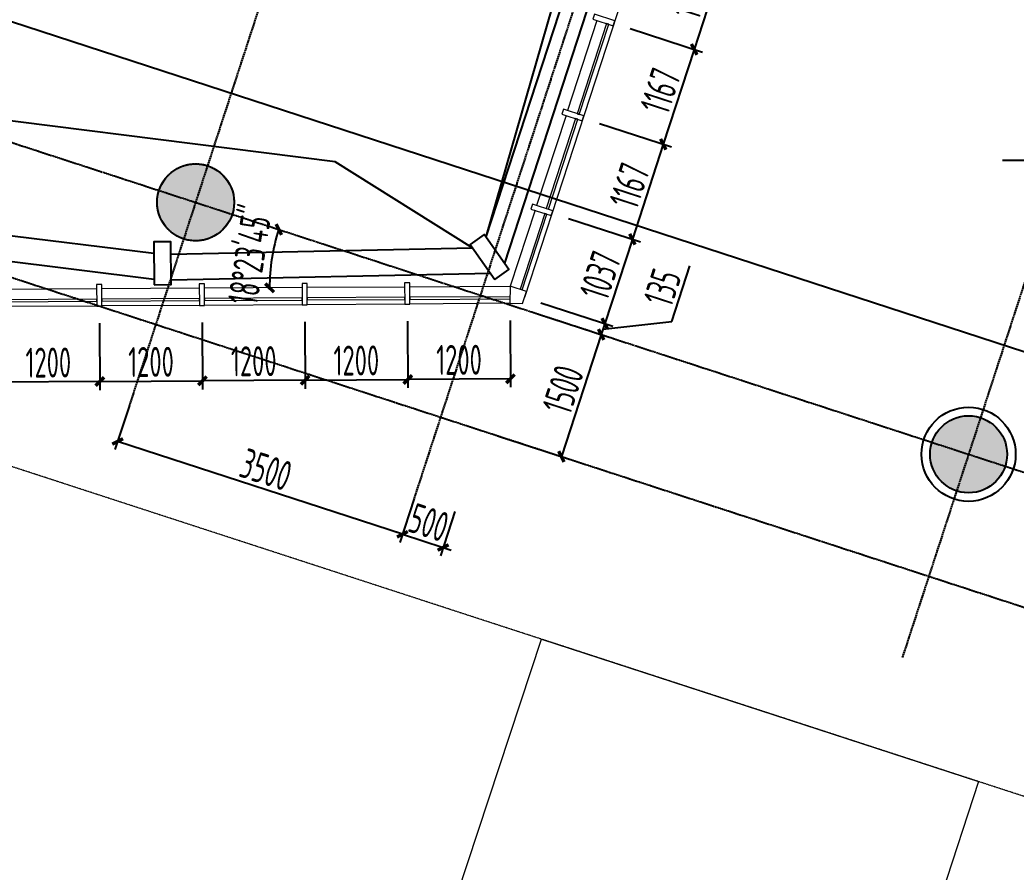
# Model space of a CAD drawing. Header units: millimetres. Extents: x 11515858 to 24947533, y -12784974 to -6116114.
# Drawn here: x 11854907 to 11866547, y -6365076 to -6355114 of the extents above; entities that cross this region are included whole.
import ezdxf

# ---------------------------------------------------------------- set-up
doc = ezdxf.new("R2010")
doc.units = ezdxf.units.MM
doc.header["$LTSCALE"] = 10
for name, pattern in [('A2-RG-AXIS$0$CENTER', [2, 1.25, -0.25, 0.25, -0.25]), ('A2-RG-AXIS$0$DOTE', [2.42, 2, -0.2, 0.02, -0.2]), ('A2-RI-F2$0$Overhead 1_16_', [2.579687, 1.5875, -0.992188]), ('A2-RS-F2$0$A2-CLOS-RF(B)$0$DASH', [0.35, 0.25, -0.1])]:
    doc.linetypes.add(name, pattern=pattern)
for name, color, linetype in [('A2-RB-F2$0$$34$A-DIMS-100', 1, 'Continuous'), ('A2-RB-F2$0$A-DIMS-100', 1, 'Continuous'), ('A2-RG-AXIS$0$A-DIMS-100', 1, 'Continuous'), ('A2-RG-AXIS$0$A-GRID', 1, 'A2-RG-AXIS$0$CENTER'), ('A2-RI-F2$0$A-BEAM-PLAN-S', 2, 'Continuous'), ('A2-RI-F2$0$A-COLS-PLAN-C', 7, 'Continuous'), ('A2-RI-F2$0$A-STRS', 50, 'Continuous'), ('A2-RI-F2$0$A-SYMB', 4, 'Continuous'), ('A2-RI-F2$0$A-SYMB-VOID', 35, 'Continuous'), ('A2-RS-F2$0$A-HATH-GRAY', 8, 'Continuous'), ('A2-RS-F2$0$A-WALL-CONC', 6, 'Continuous'), ('A2-RS-F2$0$A2-CLOS-RF(B)$0$0S-COLS-LINE-I', 3, 'A2-RS-F2$0$A2-CLOS-RF(B)$0$DASH')]:
    doc.layers.add(name, color=color, linetype=linetype)
for name, color, linetype, lineweight in [('A2-RI-F2$0$A-DETL-LLIN', 3, 'Continuous', 5), ('A2-RI-F2$0$A-FLOR-OVHD', 8, 'A2-RI-F2$0$Overhead 1_16_', 5), ('A2-RI-F2$0$A-FLOR-STRS', 2, 'Continuous', 5), ('A2-RI-F2$0$A-GLAZ', 140, 'Continuous', 5), ('A2-RI-F2$0$A-GLAZ-CWMG', 3, 'Continuous', 5)]:
    doc.layers.add(name, color=color, linetype=linetype, lineweight=lineweight)
doc.styles.add('A2-RB-F2$0$$0$XD2008', font='hzs.shx', dxfattribs={"width": 0.7, "bigfont": 'hztxt.shx'})
doc.styles.add('A2-RB-F2$0$XD2008', font='hzs.shx', dxfattribs={"width": 0.7, "bigfont": 'hztxt.shx'})
doc.styles.add('A2-RG-AXIS$0$XD2008', font='hzs.shx', dxfattribs={"width": 0.7, "bigfont": 'hztxt.shx'})
doc.dimstyles.new('A2-RB-F2$0$$0$XD100$0', dxfattribs={"dimscale": 100, "dimtxt": 3.5, "dimasz": 1, "dimexe": 1, "dimexo": 2, "dimgap": 0.5, "dimtad": 1, "dimdec": 0, "dimdsep": 46, "dimtxsty": 'A2-RB-F2$0$$0$XD2008', "dimblk1": 'A2-RB-F2$0$$20$_ArchTick', "dimblk2": 'A2-RB-F2$0$$20$_ArchTick', "dimsah": 1, "dimcen": 2.5, "dimclrt": 4, "dimaunit": 1, "dimadec": 0, "dimazin": 0, "dimtfac": 1, "dimtdec": 0, "dimtix": 1, "dimtmove": 2, "dimatfit": 3, "dimfxl": 0, "dimtolj": 1, "dimtzin": 0, "dimarcsym": 0})
doc.dimstyles.new('A2-RB-F2$0$XD100$0', dxfattribs={"dimscale": 100, "dimtxt": 3.5, "dimasz": 1, "dimexe": 1, "dimexo": 2, "dimgap": 0.5, "dimtad": 1, "dimdec": 0, "dimdsep": 46, "dimtxsty": 'A2-RB-F2$0$XD2008', "dimblk1": 'A2-RB-F2$0$_ArchTick', "dimblk2": 'A2-RB-F2$0$_ArchTick', "dimsah": 1, "dimcen": 2.5, "dimclrt": 4, "dimaunit": 1, "dimadec": 0, "dimazin": 0, "dimtfac": 1, "dimtdec": 0, "dimtix": 1, "dimtmove": 1, "dimatfit": 3, "dimfxl": 0, "dimtolj": 1, "dimtzin": 0, "dimarcsym": 0})
doc.dimstyles.new('A2-RG-AXIS$0$XD150', dxfattribs={"dimscale": 300, "dimtxt": 2.5, "dimasz": 1.5, "dimexe": 1, "dimexo": 2, "dimgap": 0.5, "dimtad": 1, "dimdec": 0, "dimdsep": 46, "dimtxsty": 'A2-RG-AXIS$0$XD2008', "dimcen": 2.5, "dimclrt": 4, "dimaunit": 1, "dimadec": 3, "dimazin": 0, "dimtfac": 1, "dimtdec": 0, "dimtmove": 2, "dimatfit": 3, "dimfxl": 0, "dimtolj": 1, "dimtzin": 0, "dimarcsym": 0})

# ---------------------------------------------------------------- blocks, each defined once
blk = doc.blocks.new('A2-RG-AXIS$0$_ArchTick')
at = {"color": 0, "linetype": 'ByBlock', "const_width": 0.4}
blk.add_lwpolyline([(-0.5, -0.5), (0.5, 0.5)], dxfattribs=at)
blk = doc.blocks.new('*D1242')
at = {"layer": 'A2-RG-AXIS$0$A-DIMS-100', "color": 0, "lineweight": -2, "ltscale": 3, "transparency": 16777216}
for p, q in [((11753070, -6371598), (11752455, -6363872)), ((11854556, -6379588), (11856371, -6372053))]:
    blk.add_line(p, q, dxfattribs=at)
blk.add_arc((11778731, -6694179), 331200, 76.44866, 94.54827, dxfattribs=at)
at = {"layer": 'Defpoints', "color": 0, "ltscale": 3, "transparency": 16777216}
for p in [(11822065, -6365826), (11753093, -6371897), (11854485, -6379879), (11778731, -6694179)]:
    blk.add_point(p, dxfattribs=at)
at = {"layer": 'A2-RG-AXIS$0$A-DIMS-100', "color": 0, "lineweight": -2, "ltscale": 3, "transparency": 16777216, "xscale": 150, "yscale": 150, "zscale": 150}
for p, rotation in [((11752467, -6364022), 184.5482656226652), ((11856336, -6372199), 346.4486630674553)]:
    blk.add_blockref('A2-RG-AXIS$0$_ArchTick', p, dxfattribs=dict(at, rotation=rotation))
at = {"layer": 'A2-RG-AXIS$0$A-DIMS-100', "color": 4, "ltscale": 3, "transparency": 16777216, "insert": (11804749, -6363703), "char_height": 375, "attachment_point": 5, "rotation": 355.4985, "style": 'A2-RG-AXIS$0$XD2008'}
blk.add_mtext('\\A1;18°5\'59"', dxfattribs=at)
blk = doc.blocks.new('A2-RB-F2$0$_ArchTick')
at = {"color": 0, "linetype": 'ByBlock', "const_width": 0.4}
blk.add_lwpolyline([(-0.5, -0.5), (0.5, 0.5)], dxfattribs=at)
blk = doc.blocks.new('*D2053')
at = {"layer": 'A2-RB-F2$0$A-DIMS-100', "color": 0, "lineweight": -2, "transparency": 16777216}
for p, q in [((11862401, -6354106), (11863242, -6354381)), ((11863147, -6354350), (11862786, -6355459)), ((11862039, -6355216), (11862881, -6355490))]:
    blk.add_line(p, q, dxfattribs=at)
at = {"layer": 'Defpoints', "color": 0, "transparency": 16777216}
for p in [(11862211, -6354044), (11861849, -6355154), (11862786, -6355459)]:
    blk.add_point(p, dxfattribs=at)
at = {"layer": 'A2-RB-F2$0$A-DIMS-100', "color": 0, "lineweight": -2, "transparency": 16777216, "xscale": 100, "yscale": 100, "zscale": 100}
for p, rotation in [((11863147, -6354350), 71.94704049338493), ((11862786, -6355459), 251.9470404933849)]:
    blk.add_blockref('A2-RB-F2$0$_ArchTick', p, dxfattribs=dict(at, rotation=rotation))
at = {"layer": 'A2-RB-F2$0$A-DIMS-100', "color": 4, "transparency": 16777216, "insert": (11862753, -6354835), "char_height": 350, "attachment_point": 5, "rotation": 71.947, "style": 'A2-RB-F2$0$XD2008'}
blk.add_mtext('\\A1;1167', dxfattribs=at)
blk = doc.blocks.new('*D2054')
at = {"layer": 'A2-RB-F2$0$A-DIMS-100', "color": 0, "lineweight": -2, "transparency": 16777216}
for p, q in [((11862039, -6355216), (11862881, -6355490)), ((11862786, -6355459), (11862424, -6356568)), ((11861678, -6356325), (11862519, -6356599))]:
    blk.add_line(p, q, dxfattribs=at)
at = {"layer": 'Defpoints', "color": 0, "transparency": 16777216}
for p in [(11861849, -6355154), (11861487, -6356263), (11862424, -6356568)]:
    blk.add_point(p, dxfattribs=at)
at = {"layer": 'A2-RB-F2$0$A-DIMS-100', "color": 0, "lineweight": -2, "transparency": 16777216, "xscale": 100, "yscale": 100, "zscale": 100}
for p, rotation in [((11862786, -6355459), 71.94704049337078), ((11862424, -6356568), 251.9470404933707)]:
    blk.add_blockref('A2-RB-F2$0$_ArchTick', p, dxfattribs=dict(at, rotation=rotation))
at = {"layer": 'A2-RB-F2$0$A-DIMS-100', "color": 4, "transparency": 16777216, "insert": (11862391, -6355944), "char_height": 350, "attachment_point": 5, "rotation": 71.947, "style": 'A2-RB-F2$0$XD2008'}
blk.add_mtext('\\A1;1167', dxfattribs=at)
blk = doc.blocks.new('*D2055')
at = {"layer": 'A2-RB-F2$0$A-DIMS-100', "color": 0, "lineweight": -2, "transparency": 16777216}
for p, q in [((11861678, -6356325), (11862519, -6356599)), ((11862424, -6356568), (11862063, -6357678)), ((11861316, -6357434), (11862158, -6357709))]:
    blk.add_line(p, q, dxfattribs=at)
at = {"layer": 'Defpoints', "color": 0, "transparency": 16777216}
for p in [(11861487, -6356263), (11861126, -6357372), (11862063, -6357678)]:
    blk.add_point(p, dxfattribs=at)
at = {"layer": 'A2-RB-F2$0$A-DIMS-100', "color": 0, "lineweight": -2, "transparency": 16777216, "xscale": 100, "yscale": 100, "zscale": 100}
for p, rotation in [((11862424, -6356568), 71.94704049336718), ((11862063, -6357678), 251.9470404933672)]:
    blk.add_blockref('A2-RB-F2$0$_ArchTick', p, dxfattribs=dict(at, rotation=rotation))
at = {"layer": 'A2-RB-F2$0$A-DIMS-100', "color": 4, "transparency": 16777216, "insert": (11862029, -6357053), "char_height": 350, "attachment_point": 5, "rotation": 71.947, "style": 'A2-RB-F2$0$XD2008'}
blk.add_mtext('\\A1;1167', dxfattribs=at)
blk = doc.blocks.new('*D2056')
at = {"layer": 'A2-RB-F2$0$A-DIMS-100', "color": 0, "lineweight": -2, "transparency": 16777216}
for p, q in [((11861316, -6357434), (11862158, -6357709)), ((11862063, -6357678), (11861741, -6358664)), ((11860995, -6358421), (11861836, -6358695))]:
    blk.add_line(p, q, dxfattribs=at)
at = {"layer": 'Defpoints', "color": 0, "transparency": 16777216}
for p in [(11861126, -6357372), (11860804, -6358359), (11861741, -6358664)]:
    blk.add_point(p, dxfattribs=at)
at = {"layer": 'A2-RB-F2$0$A-DIMS-100', "color": 0, "lineweight": -2, "transparency": 16777216, "xscale": 100, "yscale": 100, "zscale": 100}
for p, rotation in [((11862063, -6357678), 71.94704049327949), ((11861741, -6358664), 251.9470404932795)]:
    blk.add_blockref('A2-RB-F2$0$_ArchTick', p, dxfattribs=dict(at, rotation=rotation))
at = {"layer": 'A2-RB-F2$0$A-DIMS-100', "color": 4, "transparency": 16777216, "insert": (11861688, -6358101), "char_height": 350, "attachment_point": 5, "rotation": 71.947, "style": 'A2-RB-F2$0$XD2008'}
blk.add_mtext('\\A1;1037', dxfattribs=at)
blk = doc.blocks.new('A2-RB-F2$0$$20$_ArchTick')
at = {"color": 0, "linetype": 'ByBlock', "const_width": 0.4}
blk.add_lwpolyline([(-0.5, -0.5), (0.5, 0.5)], dxfattribs=at)
blk = doc.blocks.new('*D2070')
at = {"layer": 'A2-RB-F2$0$$34$A-DIMS-100', "color": 0, "lineweight": -2, "transparency": 16777216}
blk.add_line((11868464, -6327126), (11868325, -6327028), dxfattribs=at)
blk.add_arc((11870088, -6328263), 2053, 71.947, 144.9846, dxfattribs=at)
at = {"layer": 'Defpoints', "color": 0, "transparency": 16777216}
for p in [(11872673, -6320332), (11869042, -6326497), (11868628, -6327240), (11869505, -6327855), (11859513, -6360709)]:
    blk.add_point(p, dxfattribs=at)
at = {"layer": 'A2-RB-F2$0$$34$A-DIMS-100', "color": 0, "lineweight": -2, "transparency": 16777216, "xscale": 100, "yscale": 100, "zscale": 100}
for p, rotation in [((11870724, -6326312), 341.9470385784788), ((11868407, -6327085), 234.9846443395803)]:
    blk.add_blockref('A2-RB-F2$0$$20$_ArchTick', p, dxfattribs=dict(at, rotation=rotation))
at = {"layer": 'A2-RB-F2$0$$34$A-DIMS-100', "color": 4, "transparency": 16777216, "insert": (11869946, -6325880), "char_height": 350, "attachment_point": 5, "rotation": 3.4071, "style": 'A2-RB-F2$0$$0$XD2008'}
blk.add_mtext('\\A1;73°2\'15"', dxfattribs=at)
blk = doc.blocks.new('*D1424')
at = {"layer": 'A2-RB-F2$0$$34$A-DIMS-100', "color": 0, "lineweight": -2, "transparency": 16777216}
blk.add_arc((11859985, -6358234), 2160, 161.947, 180.3428, dxfattribs=at)
at = {"layer": 'Defpoints', "color": 0, "transparency": 16777216}
for p in [(11832290, -6349207), (11857872, -6357788), (11857063, -6358251), (11858203, -6358244), (11870251, -6361580)]:
    blk.add_point(p, dxfattribs=at)
at = {"layer": 'A2-RB-F2$0$$34$A-DIMS-100', "color": 0, "lineweight": -2, "transparency": 16777216, "xscale": 100, "yscale": 100, "zscale": 100}
for p, rotation in [((11857932, -6357564), 71.94704049334567), ((11857825, -6358247), 270.3427990340198)]:
    blk.add_blockref('A2-RB-F2$0$$20$_ArchTick', p, dxfattribs=dict(at, rotation=rotation))
at = {"layer": 'A2-RB-F2$0$$34$A-DIMS-100', "color": 4, "transparency": 16777216, "insert": (11857596, -6357861), "char_height": 350, "attachment_point": 5, "rotation": 81.1449, "style": 'A2-RB-F2$0$$0$XD2008'}
blk.add_mtext('\\A1;18°23\'45"', dxfattribs=at)
blk = doc.blocks.new('*D1425')
at = {"layer": 'A2-RB-F2$0$A-DIMS-100', "color": 0, "lineweight": -2, "transparency": 16777216}
for p, q in [((11862523, -6358638), (11862734, -6357988)), ((11860995, -6358420), (11861836, -6358695)), ((11860953, -6358549), (11861794, -6358823)), ((11861741, -6358664), (11861699, -6358792)), ((11861720, -6358728), (11862523, -6358638))]:
    blk.add_line(p, q, dxfattribs=at)
at = {"layer": 'Defpoints', "color": 0, "transparency": 16777216}
for p in [(11860804, -6358359), (11860762, -6358487), (11861699, -6358792)]:
    blk.add_point(p, dxfattribs=at)
at = {"layer": 'A2-RB-F2$0$A-DIMS-100', "color": 0, "lineweight": -2, "transparency": 16777216, "xscale": 100, "yscale": 100, "zscale": 100}
for p, rotation in [((11861741, -6358664), 71.94704047998995), ((11861699, -6358792), 251.94704047999)]:
    blk.add_blockref('A2-RB-F2$0$_ArchTick', p, dxfattribs=dict(at, rotation=rotation))
at = {"layer": 'A2-RB-F2$0$A-DIMS-100', "color": 4, "transparency": 16777216, "insert": (11862415, -6358243), "char_height": 350, "attachment_point": 5, "rotation": 71.947, "style": 'A2-RB-F2$0$XD2008'}
blk.add_mtext('\\A1;135', dxfattribs=at)
blk = doc.blocks.new('*D1426')
at = {"layer": 'A2-RB-F2$0$A-DIMS-100', "color": 0, "lineweight": -2, "transparency": 16777216}
for p, q in [((11860953, -6358549), (11861794, -6358823)), ((11861699, -6358792), (11861234, -6360219)), ((11860488, -6359975), (11861329, -6360250))]:
    blk.add_line(p, q, dxfattribs=at)
at = {"layer": 'Defpoints', "color": 0, "transparency": 16777216}
for p in [(11860763, -6358487), (11860298, -6359913), (11861234, -6360219)]:
    blk.add_point(p, dxfattribs=at)
at = {"layer": 'A2-RB-F2$0$A-DIMS-100', "color": 0, "lineweight": -2, "transparency": 16777216, "xscale": 100, "yscale": 100, "zscale": 100}
for p, rotation in [((11861699, -6358792), 71.94704050498133), ((11861234, -6360219), 251.9470405049814)]:
    blk.add_blockref('A2-RB-F2$0$_ArchTick', p, dxfattribs=dict(at, rotation=rotation))
at = {"layer": 'A2-RB-F2$0$A-DIMS-100', "color": 4, "transparency": 16777216, "insert": (11861253, -6359436), "char_height": 350, "attachment_point": 5, "rotation": 71.947, "style": 'A2-RB-F2$0$XD2008'}
blk.add_mtext('\\A1;1500', dxfattribs=at)
blk = doc.blocks.new('*D1427')
at = {"layer": 'A2-RB-F2$0$A-DIMS-100', "color": 0, "lineweight": -2, "transparency": 16777216}
for p, q in [((11859513, -6360707), (11859345, -6361222)), ((11859989, -6360862), (11859821, -6361377)), ((11859376, -6361127), (11859281, -6361096)), ((11859376, -6361127), (11859852, -6361282)), ((11859852, -6361282), (11859947, -6361313))]:
    blk.add_line(p, q, dxfattribs=at)
at = {"layer": 'Defpoints', "color": 0, "transparency": 16777216}
for p in [(11859575, -6360517), (11860051, -6360672), (11859852, -6361282)]:
    blk.add_point(p, dxfattribs=at)
at = {"layer": 'A2-RB-F2$0$A-DIMS-100', "color": 0, "lineweight": -2, "transparency": 16777216, "xscale": 100, "yscale": 100, "zscale": 100}
for p, rotation in [((11859376, -6361127), 341.947040493078), ((11859852, -6361282), 161.947040493078)]:
    blk.add_blockref('A2-RB-F2$0$_ArchTick', p, dxfattribs=dict(at, rotation=rotation))
at = {"layer": 'A2-RB-F2$0$A-DIMS-100', "color": 4, "transparency": 16777216, "insert": (11859684, -6360990), "char_height": 350, "attachment_point": 5, "rotation": 341.947, "style": 'A2-RB-F2$0$XD2008'}
blk.add_mtext('\\A1;500', dxfattribs=at)
blk = doc.blocks.new('*D1428')
at = {"layer": 'A2-RB-F2$0$A-DIMS-100', "color": 0, "lineweight": -2, "transparency": 16777216}
for p, q in [((11856186, -6359623), (11856018, -6360137)), ((11859376, -6361127), (11856049, -6360042)), ((11859513, -6360707), (11859345, -6361222))]:
    blk.add_line(p, q, dxfattribs=at)
at = {"layer": 'Defpoints', "color": 0, "transparency": 16777216}
for p in [(11856248, -6359432), (11856049, -6360042), (11859575, -6360517)]:
    blk.add_point(p, dxfattribs=at)
at = {"layer": 'A2-RB-F2$0$A-DIMS-100', "color": 0, "lineweight": -2, "transparency": 16777216, "xscale": 100, "yscale": 100, "zscale": 100}
for p, rotation in [((11856049, -6360042), 161.9470405055187), ((11859376, -6361127), 341.9470405055187)]:
    blk.add_blockref('A2-RB-F2$0$_ArchTick', p, dxfattribs=dict(at, rotation=rotation))
at = {"layer": 'A2-RB-F2$0$A-DIMS-100', "color": 4, "transparency": 16777216, "insert": (11857782, -6360371), "char_height": 350, "attachment_point": 5, "rotation": 341.947, "style": 'A2-RB-F2$0$XD2008'}
blk.add_mtext('\\A1;3500', dxfattribs=at)
blk = doc.blocks.new('*D1429')
at = {"layer": 'A2-RB-F2$0$A-DIMS-100', "color": 0, "lineweight": -2, "transparency": 16777216}
for p, q in [((11858236, -6358645), (11858241, -6359425)), ((11859435, -6358637), (11859440, -6359417)), ((11858240, -6359325), (11859440, -6359317))]:
    blk.add_line(p, q, dxfattribs=at)
at = {"layer": 'Defpoints', "color": 0, "transparency": 16777216}
for p in [(11859434, -6358437), (11858234, -6358445), (11859440, -6359317)]:
    blk.add_point(p, dxfattribs=at)
at = {"layer": 'A2-RB-F2$0$A-DIMS-100', "color": 0, "lineweight": -2, "transparency": 16777216, "xscale": 100, "yscale": 100, "zscale": 100}
for p, rotation in [((11858240, -6359325), 180.3826888174537), ((11859440, -6359317), 0.3826888174537163)]:
    blk.add_blockref('A2-RB-F2$0$_ArchTick', p, dxfattribs=dict(at, rotation=rotation))
at = {"layer": 'A2-RB-F2$0$A-DIMS-100', "color": 4, "transparency": 16777216, "insert": (11858838, -6359096), "char_height": 350, "attachment_point": 5, "rotation": 0.3827, "style": 'A2-RB-F2$0$XD2008'}
blk.add_mtext('\\A1;1200', dxfattribs=at)
blk = doc.blocks.new('*D1430')
at = {"layer": 'A2-RB-F2$0$A-DIMS-100', "color": 0, "lineweight": -2, "transparency": 16777216}
for p, q in [((11857036, -6358653), (11857041, -6359433)), ((11858236, -6358645), (11858241, -6359425)), ((11858240, -6359325), (11857040, -6359333))]:
    blk.add_line(p, q, dxfattribs=at)
at = {"layer": 'Defpoints', "color": 0, "transparency": 16777216}
for p in [(11857035, -6358453), (11858234, -6358445), (11857040, -6359333)]:
    blk.add_point(p, dxfattribs=at)
at = {"layer": 'A2-RB-F2$0$A-DIMS-100', "color": 0, "lineweight": -2, "transparency": 16777216, "xscale": 100, "yscale": 100, "zscale": 100}
for p, rotation in [((11858240, -6359325), 0.3826888174537402), ((11857040, -6359333), 180.3826888174537)]:
    blk.add_blockref('A2-RB-F2$0$_ArchTick', p, dxfattribs=dict(at, rotation=rotation))
at = {"layer": 'A2-RB-F2$0$A-DIMS-100', "color": 4, "transparency": 16777216, "insert": (11857639, -6359104), "char_height": 350, "attachment_point": 5, "rotation": 0.3827, "style": 'A2-RB-F2$0$XD2008'}
blk.add_mtext('\\A1;1200', dxfattribs=at)
blk = doc.blocks.new('*D1431')
at = {"layer": 'A2-RB-F2$0$A-DIMS-100', "color": 0, "lineweight": -2, "transparency": 16777216}
for p, q in [((11854636, -6358669), (11854642, -6359449)), ((11855836, -6358661), (11855841, -6359441)), ((11855841, -6359341), (11854641, -6359349))]:
    blk.add_line(p, q, dxfattribs=at)
at = {"layer": 'Defpoints', "color": 0, "transparency": 16777216}
for p in [(11854635, -6358469), (11855835, -6358461), (11854641, -6359349)]:
    blk.add_point(p, dxfattribs=at)
at = {"layer": 'A2-RB-F2$0$A-DIMS-100', "color": 0, "lineweight": -2, "transparency": 16777216, "xscale": 100, "yscale": 100, "zscale": 100}
for p, rotation in [((11854641, -6359349), 180.3826888162084), ((11855841, -6359341), 0.3826888162083364)]:
    blk.add_blockref('A2-RB-F2$0$_ArchTick', p, dxfattribs=dict(at, rotation=rotation))
at = {"layer": 'A2-RB-F2$0$A-DIMS-100', "color": 4, "transparency": 16777216, "insert": (11855239, -6359120), "char_height": 350, "attachment_point": 5, "rotation": 0.3827, "style": 'A2-RB-F2$0$XD2008'}
blk.add_mtext('\\A1;1200', dxfattribs=at)
blk = doc.blocks.new('*D1433')
at = {"layer": 'A2-RB-F2$0$A-DIMS-100', "color": 0, "lineweight": -2, "transparency": 16777216}
for p, q in [((11859435, -6358637), (11859440, -6359417)), ((11860635, -6358629), (11860640, -6359409)), ((11860639, -6359309), (11859440, -6359317))]:
    blk.add_line(p, q, dxfattribs=at)
at = {"layer": 'Defpoints', "color": 0, "transparency": 16777216}
for p in [(11859434, -6358437), (11860634, -6358429), (11859440, -6359317)]:
    blk.add_point(p, dxfattribs=at)
at = {"layer": 'A2-RB-F2$0$A-DIMS-100', "color": 0, "lineweight": -2, "transparency": 16777216, "xscale": 100, "yscale": 100, "zscale": 100}
for p, rotation in [((11859440, -6359317), 180.3826888175427), ((11860639, -6359309), 0.382688817542709)]:
    blk.add_blockref('A2-RB-F2$0$_ArchTick', p, dxfattribs=dict(at, rotation=rotation))
at = {"layer": 'A2-RB-F2$0$A-DIMS-100', "color": 4, "transparency": 16777216, "insert": (11860038, -6359088), "char_height": 350, "attachment_point": 5, "rotation": 0.3827, "style": 'A2-RB-F2$0$XD2008'}
blk.add_mtext('\\A1;1200', dxfattribs=at)
blk = doc.blocks.new('*D1434')
at = {"layer": 'A2-RB-F2$0$A-DIMS-100', "color": 0, "lineweight": -2, "transparency": 16777216}
for p, q in [((11855836, -6358661), (11855841, -6359441)), ((11857036, -6358653), (11857041, -6359433)), ((11855841, -6359341), (11857040, -6359333))]:
    blk.add_line(p, q, dxfattribs=at)
at = {"layer": 'Defpoints', "color": 0, "transparency": 16777216}
for p in [(11855835, -6358461), (11857035, -6358453), (11857040, -6359333)]:
    blk.add_point(p, dxfattribs=at)
at = {"layer": 'A2-RB-F2$0$A-DIMS-100', "color": 0, "lineweight": -2, "transparency": 16777216, "xscale": 100, "yscale": 100, "zscale": 100}
for p, rotation in [((11855841, -6359341), 180.3826888173648), ((11857040, -6359333), 0.3826888173647626)]:
    blk.add_blockref('A2-RB-F2$0$_ArchTick', p, dxfattribs=dict(at, rotation=rotation))
at = {"layer": 'A2-RB-F2$0$A-DIMS-100', "color": 4, "transparency": 16777216, "insert": (11856439, -6359112), "char_height": 350, "attachment_point": 5, "rotation": 0.3827, "style": 'A2-RB-F2$0$XD2008'}
blk.add_mtext('\\A1;1200', dxfattribs=at)
blk = doc.blocks.new('A2-RS-F2')
at = {"layer": 'A2-RS-F2$0$A-HATH-GRAY'}
h = blk.add_hatch(color=256, dxfattribs=at)
edge = h.paths.add_edge_path()
edge.add_arc((11856960, -6357247), 450, 0, 360)
h = blk.add_hatch(color=256, dxfattribs=at)
edge = h.paths.add_edge_path()
edge.add_arc((11865992, -6360192), 450, 0, 360)
at = {"layer": 'A2-RS-F2$0$A-WALL-CONC'}
for centre in [(11856960, -6357247), (11865992, -6360192)]:
    blk.add_circle(centre, 450, dxfattribs=at)
at = {"layer": 'A2-RS-F2$0$A2-CLOS-RF(B)$0$0S-COLS-LINE-I'}
blk.add_circle((11856960, -6357247), 450, dxfattribs=at)
blk = doc.blocks.new('A2-RI-F2$0$System Panel - Glazed - Frit-5394106-Documents - Level 2')
at = {"layer": 'A2-RI-F2$0$A-GLAZ', "lineweight": 13}
for p, q in [((554, 44), (-554, 44)), ((-554, 44), (-554, 19)), ((-554, 19), (554, 19)), ((554, 19), (554, 44))]:
    blk.add_line(p, q, dxfattribs=at)
blk = doc.blocks.new('A2-RI-F2$0$System Panel - Glazed - Frit-5394107-Documents - Level 2')
at = {"layer": 'A2-RI-F2$0$A-GLAZ', "lineweight": 13}
for p, q in [((553.5, 44.45), (-553.5, 44.45)), ((-553.5, 44.45), (-553.5, 19.05)), ((-553.5, 19.05), (553.5, 19.05)), ((553.5, 19.05), (553.5, 44.45))]:
    blk.add_line(p, q, dxfattribs=at)
blk = doc.blocks.new('A2-RI-F2$0$System Panel - Glazed - Frit-5394108-Documents - Level 2')
at = {"layer": 'A2-RI-F2$0$A-GLAZ', "lineweight": 13}
for p, q in [((466, 44), (-466, 44)), ((-466, 44), (-466, 19)), ((-466, 19), (466, 19)), ((466, 19), (466, 44))]:
    blk.add_line(p, q, dxfattribs=at)
blk = doc.blocks.new('A2-RI-F2$0$Rectangular Mullion - 60mm x 200mm-5394086-Documents - Level 2')
at = {"layer": 'A2-RI-F2$0$A-GLAZ-CWMG', "lineweight": 20}
for p, q in [((-30, 150), (30, 150)), ((-30, -100), (-30, 150)), ((30, 150), (30, -100)), ((30, -100), (-30, -100))]:
    blk.add_line(p, q, dxfattribs=at)
blk = doc.blocks.new('A2-RI-F2$0$Rectangular Mullion - 60mm x 200mm-5394085-Documents - Level 2')
at = {"layer": 'A2-RI-F2$0$A-GLAZ-CWMG', "lineweight": 20}
for p, q in [((-30, 150), (30, 150)), ((-30, -100), (-30, 150)), ((30, 150), (30, -100)), ((30, -100), (-30, -100))]:
    blk.add_line(p, q, dxfattribs=at)
blk = doc.blocks.new('A2-RI-F2$0$Quad Corner Mullion - 200mm x 200mm Quad Corner-4040198-Documents - Level 2')
at = {"layer": 'A2-RI-F2$0$A-GLAZ-CWMG', "lineweight": 20}
for p, q in [((-74, -100), (-74, 100)), ((-74, 100), (74, 100)), ((74, 100), (117, -42)), ((117, -42), (-74, -100))]:
    blk.add_line(p, q, dxfattribs=at)
blk = doc.blocks.new('A2-RI-F2$0$Rectangular Mullion - 60mm x 200mm-3690898-Documents - Level 1')
at = {"layer": 'A2-RI-F2$0$A-GLAZ-CWMG', "lineweight": 13}
for p, q in [((-30, 100), (30, 100)), ((-30, -150), (-30, 100)), ((30, 100), (30, -150)), ((30, -150), (-30, -150))]:
    blk.add_line(p, q, dxfattribs=at)
blk = doc.blocks.new('A2-RI-F2$0$Rectangular Mullion - 60mm x 200mm-3685538-Documents - Level 1')
at = {"layer": 'A2-RI-F2$0$A-GLAZ-CWMG', "lineweight": 13}
for p, q in [((-30, 100), (30, 100)), ((-30, -150), (-30, 100)), ((30, 100), (30, -150)), ((30, -150), (-30, -150))]:
    blk.add_line(p, q, dxfattribs=at)
blk = doc.blocks.new('A2-RI-F2$0$Rectangular Mullion - 60mm x 200mm-3686251-Documents - Level 1')
at = {"layer": 'A2-RI-F2$0$A-GLAZ-CWMG', "lineweight": 13}
for p, q in [((-30, 100), (30, 100)), ((-30, -150), (-30, 100)), ((30, 100), (30, -150)), ((30, -150), (-30, -150))]:
    blk.add_line(p, q, dxfattribs=at)
blk = doc.blocks.new('A2-RI-F2$0$Rectangular Mullion - 60mm x 200mm-3733568-Documents - Level 1')
at = {"layer": 'A2-RI-F2$0$A-GLAZ-CWMG', "lineweight": 13}
for p, q in [((-30, 100), (30, 100)), ((-30, -150), (-30, 100)), ((30, 100), (30, -150)), ((30, -150), (-30, -150))]:
    blk.add_line(p, q, dxfattribs=at)
blk = doc.blocks.new('A2-RG-AXIS')
at = {"layer": 'A2-RG-AXIS$0$A-GRID', "linetype": 'A2-RG-AXIS$0$DOTE'}
for p, q in [((11869345.5, -6319247.1), (11856184.8, -6359624.4)), ((11872673.2, -6320331.8), (11859512.5, -6360709)), ((11878378.1, -6322191.3), (11865217.4, -6362568.5)), ((11832290.2, -6349206.7), (11870250.8, -6361579.7)), ((11831825.3, -6350632.8), (11869786, -6363005.8))]:
    blk.add_line(p, q, dxfattribs=at)
at = {"layer": 'A2-RG-AXIS$0$A-DIMS-100', "ltscale": 3}
dim = blk.add_angular_dim_3p(base=(11822064.9, -6365825.9), center=(11778730.7, -6694178.7), p1=(11854485.2, -6379879.3), p2=(11753093.4, -6371896.8), dimstyle='A2-RG-AXIS$0$XD150', override={"dimscale": 150, "dimasz": 1, "dimblk": 'A2-RG-AXIS$0$_ArchTick', "dimadec": 4}, dxfattribs=at)
dim.commit()
dim.dimension.update_dxf_attribs({"geometry": '*D1242', "text_midpoint": (11804748.6, -6363703.1)})
blk = doc.blocks.new('A2-RB-F2')
at = {"layer": 'A2-RB-F2$0$$34$A-DIMS-100'}
dim = blk.add_angular_dim_2l(base=(11869041.9879, -6326497.1393), line1=((11869504.9173, -6327854.6145), (11868628.1715, -6327240.3602)), line2=((11872673.1655, -6320331.7808), (11859512.522, -6360709.0437)), dimstyle='A2-RB-F2$0$$0$XD100$0', override={"dimadec": 4}, dxfattribs=at)
dim.commit()
dim.dimension.update_dxf_attribs({"geometry": '*D2070', "text_midpoint": (11869946.1066, -6325879.6784), "dimtype": 130})
dim = blk.add_angular_dim_2l(base=(11857871.93, -6357787.5026), line1=((11858202.9981, -6358244.2856), (11857063.3085, -6358251.1044)), line2=((11832290.1514, -6349206.686), (11870250.8426, -6361579.6659)), dimstyle='A2-RB-F2$0$$0$XD100$0', override={"dimadec": 4}, dxfattribs=at)
dim.commit()
dim.dimension.update_dxf_attribs({"geometry": '*D1424', "text_midpoint": (11857595.8395, -6357861.3973)})
at = {"layer": 'A2-RB-F2$0$A-DIMS-100'}
for p1, p2, distance, picture, middle in [((11862210.5, -6354044.5), (11861849, -6355153.7), 985.2, '*D2053', (11862752.5, -6354834.7)), ((11861849, -6355153.7), (11861487.4, -6356263), 985.2, '*D2054', (11862391, -6355943.9)), ((11861487.4, -6356263), (11861125.9, -6357372.2), 985.2, '*D2055', (11862029.4, -6357053.2)), ((11861125.9, -6357372.2), (11860804.4, -6358358.5), 985.2, '*D2056', (11861687.9, -6358101)), ((11858234.2, -6358445), (11859433.9, -6358437), -880.2, '*D1429', (11858838.4, -6359096.1)), ((11860633.6, -6358428.9), (11859433.9, -6358437), 880.2, '*D1433', (11860038.1, -6359088.1)), ((11855834.8, -6358461), (11854635.1, -6358469), 880.2, '*D1431', (11855239.4, -6359120.1)), ((11855834.8, -6358461), (11857034.5, -6358453), -880.2, '*D1434', (11856439, -6359112.1)), ((11858234.2, -6358445), (11857034.5, -6358453), 880.2, '*D1430', (11857638.7, -6359104.1)), ((11860762.5, -6358487), (11860297.6, -6359913.3), 985.2, '*D1426', (11861252.9, -6359435.8)), ((11859575.1, -6360517), (11856247.6, -6359432.4), 641.5, '*D1428', (11857782.3, -6360370.7)), ((11859575.1, -6360517), (11860050.5, -6360672), -641.5, '*D1427', (11859683.7, -6360990.5))]:
    dim = blk.add_aligned_dim(p1=p1, p2=p2, distance=distance, dimstyle='A2-RB-F2$0$XD100$0', dxfattribs=at)
    dim.commit()
    dim.dimension.update_dxf_attribs({"geometry": picture, "text_midpoint": middle})
dim = blk.add_linear_dim(base=(11861699.2, -6358792.5), p1=(11860804.4, -6358358.5), p2=(11860762.5, -6358487.2), angle=251.94704, dimstyle='A2-RB-F2$0$XD100$0', dxfattribs=at)
dim.commit()
dim.dimension.update_dxf_attribs({"geometry": '*D1425', "text_midpoint": (11862538.2, -6358590.4), "dimtype": 129})
blk = doc.blocks.new('A2-RI-F2')
blk.add_circle((11865992, -6360192), 550)
at = {"layer": 'A2-RI-F2$0$A-BEAM-PLAN-S'}
for p, q in [((11862283, -6351725), (11860351, -6357652)), ((11862568, -6351818), (11860568, -6357956)), ((11856472, -6357845), (11853185, -6357440)), ((11856474, -6358148), (11853149, -6357738)), ((11860198, -6357781), (11856672, -6357857)), ((11860408, -6358077), (11856674, -6358157))]:
    blk.add_line(p, q, dxfattribs=at)
at = {"layer": 'A2-RI-F2$0$A-COLS-PLAN-C'}
for points in [[(11860458, -6358147), (11860621, -6358031), (11860332, -6357624), (11860169, -6357740)], [(11856474, -6358210), (11856674, -6358208), (11856671, -6357708), (11856471, -6357710)]]:
    blk.add_lwpolyline(points, close=True, dxfattribs=at)
at = {"layer": 'A2-RI-F2$0$A-DETL-LLIN'}
for p, q in [((11857891, -6371785), (11861003, -6362354)), ((11861003, -6362354), (11866108, -6364018)), ((11866108, -6364018), (11864348, -6369419))]:
    blk.add_line(p, q, dxfattribs=at)
at = {"layer": 'A2-RI-F2$0$A-FLOR-OVHD', "ltscale": 0.3}
blk.add_line((11860156, -6364922), (11860156, -6364922), dxfattribs=at)
blk.add_lwpolyline([(11851782, -6316662), (11879355, -6325647), (11871959, -6348338), (11872378, -6348346), (11867158, -6364360), (11832501, -6353064), (11836879, -6339633)], dxfattribs=at)
at = {"layer": 'A2-RI-F2$0$A-GLAZ', "lineweight": 13}
for p, q in [((11855804, -6358378), (11854665, -6358385)), ((11854665, -6358410), (11855804, -6358403)), ((11855804, -6358403), (11855804, -6358378)), ((11857004, -6358371), (11855864, -6358377)), ((11855864, -6358377), (11855864, -6358403)), ((11855864, -6358403), (11857004, -6358396)), ((11857004, -6358396), (11857004, -6358371)), ((11858204, -6358363), (11857064, -6358370)), ((11857064, -6358370), (11857064, -6358396)), ((11857064, -6358396), (11858204, -6358389)), ((11858204, -6358389), (11858204, -6358363)), ((11859403, -6358356), (11858264, -6358363)), ((11858264, -6358363), (11858264, -6358388)), ((11858264, -6358388), (11859404, -6358382)), ((11859404, -6358382), (11859403, -6358356)), ((11860635, -6358351), (11859463, -6358356)), ((11859463, -6358356), (11859464, -6358381)), ((11859464, -6358381), (11860635, -6358376)), ((11860635, -6358376), (11860635, -6358351))]:
    blk.add_line(p, q, dxfattribs=at)
at = {"layer": 'A2-RI-F2$0$A-GLAZ-CWMG'}
for p, q in [((11870493, -6328633), (11860804, -6358359)), ((11861649, -6355121), (11861306, -6356173)), ((11861288, -6356231), (11860945, -6357283)), ((11860926, -6357340), (11860637, -6358226)), ((11855804, -6358259), (11854664, -6358266)), ((11857003, -6358251), (11855864, -6358258)), ((11858203, -6358244), (11857063, -6358251)), ((11859403, -6358237), (11858263, -6358244)), ((11860637, -6358230), (11859463, -6358237)), ((11859404, -6358437), (11858264, -6358444)), ((11860633, -6358426), (11859464, -6358437)), ((11855805, -6358459), (11854665, -6358466)), ((11857005, -6358451), (11855865, -6358458)), ((11858204, -6358444), (11857065, -6358451))]:
    blk.add_line(p, q, dxfattribs=at)
at = {"layer": 'A2-RI-F2$0$A-SYMB'}
blk.add_lwpolyline([(11866390, -6356753), (11868871, -6356753), (11869408, -6357477)], dxfattribs=at)
at = {"layer": 'A2-RI-F2$0$A-SYMB-VOID'}
for points in [[(11867415, -6327123), (11868507, -6329359), (11860351, -6357652)], [(11860198, -6357781), (11858589, -6356775), (11842475, -6354735)]]:
    blk.add_lwpolyline(points, dxfattribs=at)
at = {"layer": 'Defpoints', "color": 3, "linetype": 'Continuous'}
blk.add_line((11876890, -6362336), (11823637, -6344979), dxfattribs=at)
blk.add_blockref('A2-RS-F2', (0, 0))
at = {"layer": 'A2-RI-F2$0$A-FLOR-STRS'}
blk.add_blockref('A2-RG-AXIS', (0, 0), dxfattribs=at)
at = {"layer": 'A2-RI-F2$0$A-GLAZ', "rotation": 251.9470405303409}
for name, p in [('A2-RI-F2$0$System Panel - Glazed - Frit-5394106-Documents - Level 2', (11861573, -6355678)), ('A2-RI-F2$0$System Panel - Glazed - Frit-5394107-Documents - Level 2', (11861211, -6356788)), ('A2-RI-F2$0$System Panel - Glazed - Frit-5394108-Documents - Level 2', (11860877, -6357814))]:
    blk.add_blockref(name, p, dxfattribs=at)
at = {"layer": 'A2-RI-F2$0$A-GLAZ-CWMG', "extrusion": (0, 0, -1)}
for name, p, rotation in [('A2-RI-F2$0$Rectangular Mullion - 60mm x 200mm-5394086-Documents - Level 2', (-11861754, -6355123), 288.0529594696591), ('A2-RI-F2$0$Rectangular Mullion - 60mm x 200mm-5394085-Documents - Level 2', (-11861392, -6356233), 288.0529594696591), ('A2-RI-F2$0$Rectangular Mullion - 60mm x 200mm-5394085-Documents - Level 2', (-11861030, -6357343), 288.0529594696591), ('A2-RI-F2$0$Rectangular Mullion - 60mm x 200mm-3686251-Documents - Level 1', (-11857034, -6358351), 179.6583633809323), ('A2-RI-F2$0$Rectangular Mullion - 60mm x 200mm-3733568-Documents - Level 1', (-11858234, -6358344), 179.6583633809323), ('A2-RI-F2$0$Rectangular Mullion - 60mm x 200mm-3690898-Documents - Level 1', (-11859433, -6358337), 179.6583633809323), ('A2-RI-F2$0$Rectangular Mullion - 60mm x 200mm-3685538-Documents - Level 1', (-11855834, -6358359), 179.6583633809323), ('A2-RI-F2$0$Quad Corner Mullion - 200mm x 200mm Quad Corner-4040198-Documents - Level 2', (-11860709, -6358328), 181.0912107241451)]:
    blk.add_blockref(name, p, dxfattribs=dict(at, rotation=rotation))
at = {"layer": 'A2-RI-F2$0$A-STRS', "linetype": 'Continuous'}
blk.add_blockref('A2-RB-F2', (0, 0), dxfattribs=at)

msp = doc.modelspace()

# ---------------------------------------------------------------- block references
for name in ['A2-RI-F2', 'A2-RB-F2', 'A2-RG-AXIS', 'A2-RS-F2']:
    msp.add_blockref(name, (0, 0))

doc.saveas('drawing.dxf')
